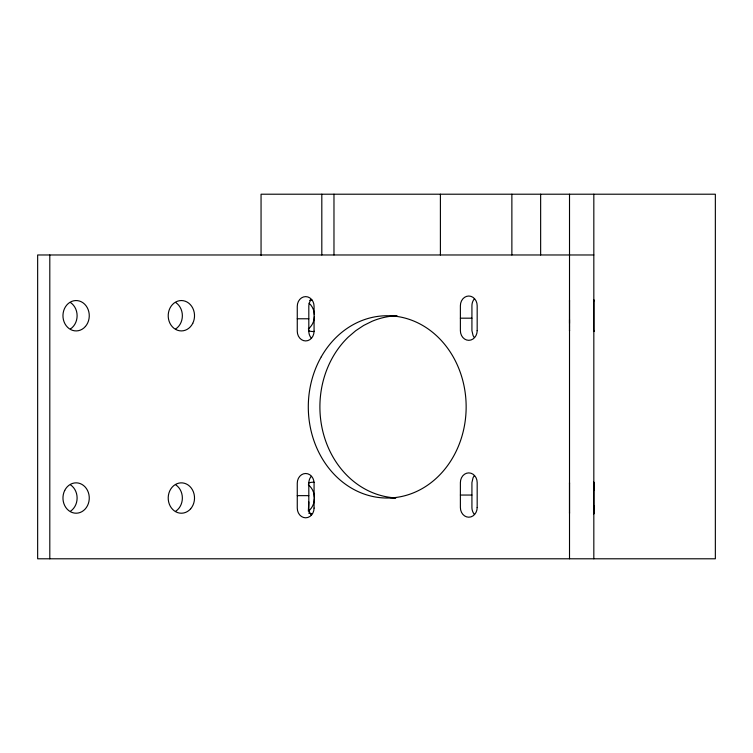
<?xml version="1.0" encoding="UTF-8"?>
<svg xmlns="http://www.w3.org/2000/svg" width="753" height="753" viewBox="0 0 753 753"><rect width="100%" height="100%" fill="white"/><g stroke="black" fill="none" stroke-linecap="round" stroke-linejoin="round"><path stroke-width="1.13" d="M311.271 514.958A9.695 8.396 90 0 1 308.815 508.106L308.815 483.191A9.695 8.396 90 0 1 311.271 476.329M569.513 326.473L569.513 319.667M569.513 326.473L569.513 330.925L569.513 330.407M569.513 323.329L569.513 300.541L569.513 301.059M593.825 511.183L593.825 482.231L593.825 482.767M593.825 509.197L593.825 513.828L593.825 513.292M593.825 508.774L593.825 505.621M593.825 490.429L593.825 487.285M593.825 486.862L593.825 482.842M308.815 501.94L308.344 511.221A15.794 13.686 -90 0 0 314.425 499.06M593.825 254.975L37.65 254.975L37.65 558.792L715.35 558.792L715.35 194.208L261.056 194.208L261.056 255.361M460.384 318.18L471.924 318.18M297.266 318.773L308.815 318.773M460.384 495.05L471.924 495.05M297.266 495.643L308.815 495.643M390.007 497.724L395.862 497.912A91.16 79.47 90 0 1 355.708 483.031A91.151 79.47 -90 0 1 335.622 461.316A91.141 79.46 90 0 1 348.291 337.062L355.698 330.736L363.708 325.428L372.189 321.23A91.16 79.47 90 0 1 397.047 315.752M593.825 301.059L593.825 299.939L593.825 331.536L593.825 330.407M593.825 512.699L593.825 513.217M569.513 483.36L569.513 482.842L569.513 513.217L569.513 512.699M593.825 194.208L593.825 558.792M569.513 194.208L569.513 558.792M540.645 194.208L540.645 254.975M511.871 194.208L511.871 254.975M440.401 194.208L440.401 254.975M333.974 194.208L333.974 254.975M321.813 194.208L321.813 254.975M49.802 254.975L49.802 558.792M311.93 513.791A15.804 13.686 -90 0 1 308.551 513M308.551 483.059A15.804 13.686 -90 0 1 314.236 482.306M308.363 484.894A15.794 13.686 -90 0 1 314.425 496.999M314.236 331.461A15.794 13.686 -90 0 1 308.551 330.708M309.652 300.391A15.794 13.686 -90 0 1 311.93 299.976M309.097 303.205A15.794 13.686 90 0 1 314.425 314.707M314.425 316.768A15.794 13.686 90 0 1 308.363 328.873M175.788 484.876A15.192 13.159 90 0 1 175.788 511.183M175.788 302.584A15.192 13.159 -90 0 1 175.788 328.892M70.537 302.584A15.192 13.159 -90 0 1 70.537 328.892M70.537 484.876A15.192 13.159 90 0 1 70.537 511.183M311.271 338.088A9.695 8.396 90 0 1 308.815 331.226L308.815 306.32A9.695 8.396 90 0 1 311.271 299.459M474.381 514.365A9.695 8.396 90 0 1 471.924 507.503L471.924 482.598L473.053 477.75A9.695 8.396 90 0 1 474.381 475.736M474.381 337.495A9.695 8.396 90 0 1 473.053 335.48L471.924 330.633L471.924 305.718A9.695 8.396 90 0 1 474.381 298.866M477.176 330.633L477.176 305.718A9.695 8.396 90 0 0 468.78 296.023A9.695 8.396 90 0 0 460.384 305.718L460.384 330.633A9.695 8.396 90 0 0 468.78 340.328A9.695 8.396 90 0 0 477.176 330.633M477.176 507.503L477.176 482.598A9.695 8.396 90 0 0 468.78 472.893A9.695 8.396 90 0 0 460.384 482.598L460.384 507.503A9.695 8.396 90 0 0 468.78 517.207A9.695 8.396 90 0 0 477.176 507.503M314.067 331.226L314.067 306.32A9.695 8.396 90 0 0 305.662 296.616A9.695 8.396 90 0 0 297.266 306.32L297.266 331.226A9.695 8.396 90 0 0 305.662 340.93A9.695 8.396 90 0 0 314.067 331.226M314.067 508.106L314.067 483.191A9.695 8.396 90 0 0 305.662 473.496A9.695 8.396 90 0 0 297.266 483.191L297.266 508.106A9.695 8.396 90 0 0 305.662 517.8A9.695 8.396 90 0 0 314.067 508.106M321.277 356.8A91.151 78.933 90 0 0 382.628 497.874A91.151 78.933 90 0 0 457.758 365.977A91.151 78.933 90 0 0 321.277 356.8M192.759 323.329A15.192 13.159 -90 0 0 181.36 300.541A15.192 13.159 -90 0 0 169.971 323.329A15.192 13.159 -90 0 0 192.759 323.329M190.669 508.774A15.192 13.159 -90 0 0 184.767 483.36A15.192 13.159 -90 0 0 168.653 501.959A15.192 13.159 -90 0 0 190.669 508.774M85.418 326.473A15.192 13.159 -90 0 0 79.517 301.059A15.192 13.159 -90 0 0 63.403 319.667A15.192 13.159 -90 0 0 85.418 326.473M64.72 490.429A15.192 13.159 90 0 0 76.119 513.217A15.192 13.159 90 0 0 87.508 490.429A15.192 13.159 90 0 0 64.72 490.429"/></g></svg>
